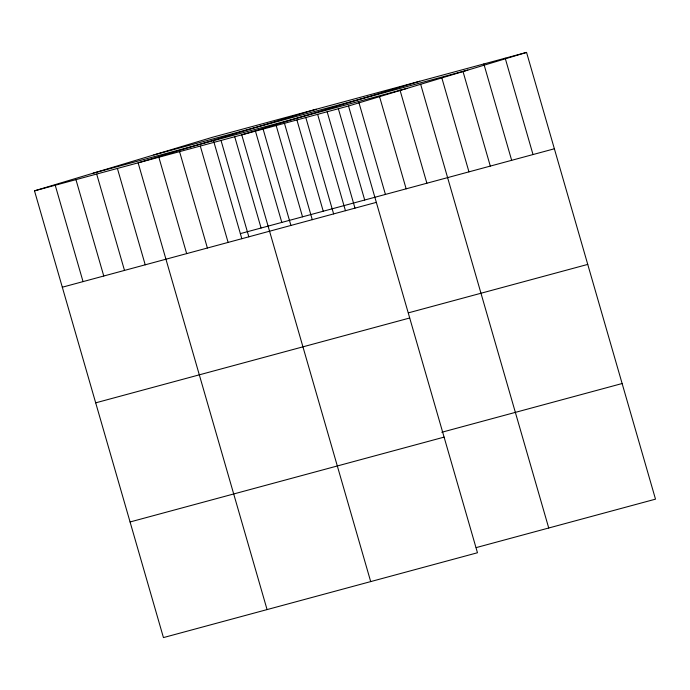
<?xml version="1.0" encoding="UTF-8"?>
<svg xmlns="http://www.w3.org/2000/svg" width="690" height="690" viewBox="0 0 690 690"><rect width="100%" height="100%" fill="white"/><g stroke="black" fill="none" stroke-linecap="round" stroke-linejoin="round"><path stroke-width="1.03" d="M34.5 190.845L348.519 106.001L477.463 552.75L163.444 637.586L34.5 190.845L212.537 137.25L526.556 52.414L655.5 499.155L476.195 547.601M316.158 109.253L138.129 162.849L267.073 609.589M419.787 81.256L241.75 134.852L370.694 581.592M348.519 106.001L526.556 52.414M153.784 154.94L467.803 70.095M93.254 173.155L407.273 88.32M240.353 233.617L554.372 148.781M62.316 287.213L376.335 202.368M408.437 312.846L587.742 264.408M95.686 402.839L409.705 317.995M441.79 432.259L622.13 383.528M130.074 521.968L444.093 437.124M505.201 58.184L533.016 154.551M483.845 63.946L511.661 160.322M463.085 71.769L490.305 166.083M441.729 77.539L468.959 171.853M420.676 84.335L548.731 528.005M399.95 89.933L426.877 183.221M379.517 96.557L406.151 188.827M358.8 102.154L385.425 194.425M338.367 108.779L364.7 200.022M327.163 111.771L354.979 208.138M317.642 114.385L345.44 210.692M305.808 117.542L333.624 213.909M296.916 119.982L323.248 211.226M284.461 123.312L312.277 219.679M276.19 125.58L302.531 216.824M263.106 129.082L290.921 225.449M255.464 131.178L281.805 222.422M234.738 136.775L261.079 228.019M221.024 140.45L248.84 236.817M213.719 141.355L241.819 238.688M200.298 146.047L228.114 242.414M179.572 151.645L207.388 248.012M158.855 157.251L186.662 253.618M117.404 168.446L145.219 264.813M96.678 174.044L124.493 270.411M75.952 179.642L103.767 276.009M55.226 185.248L83.041 281.615"/></g></svg>
